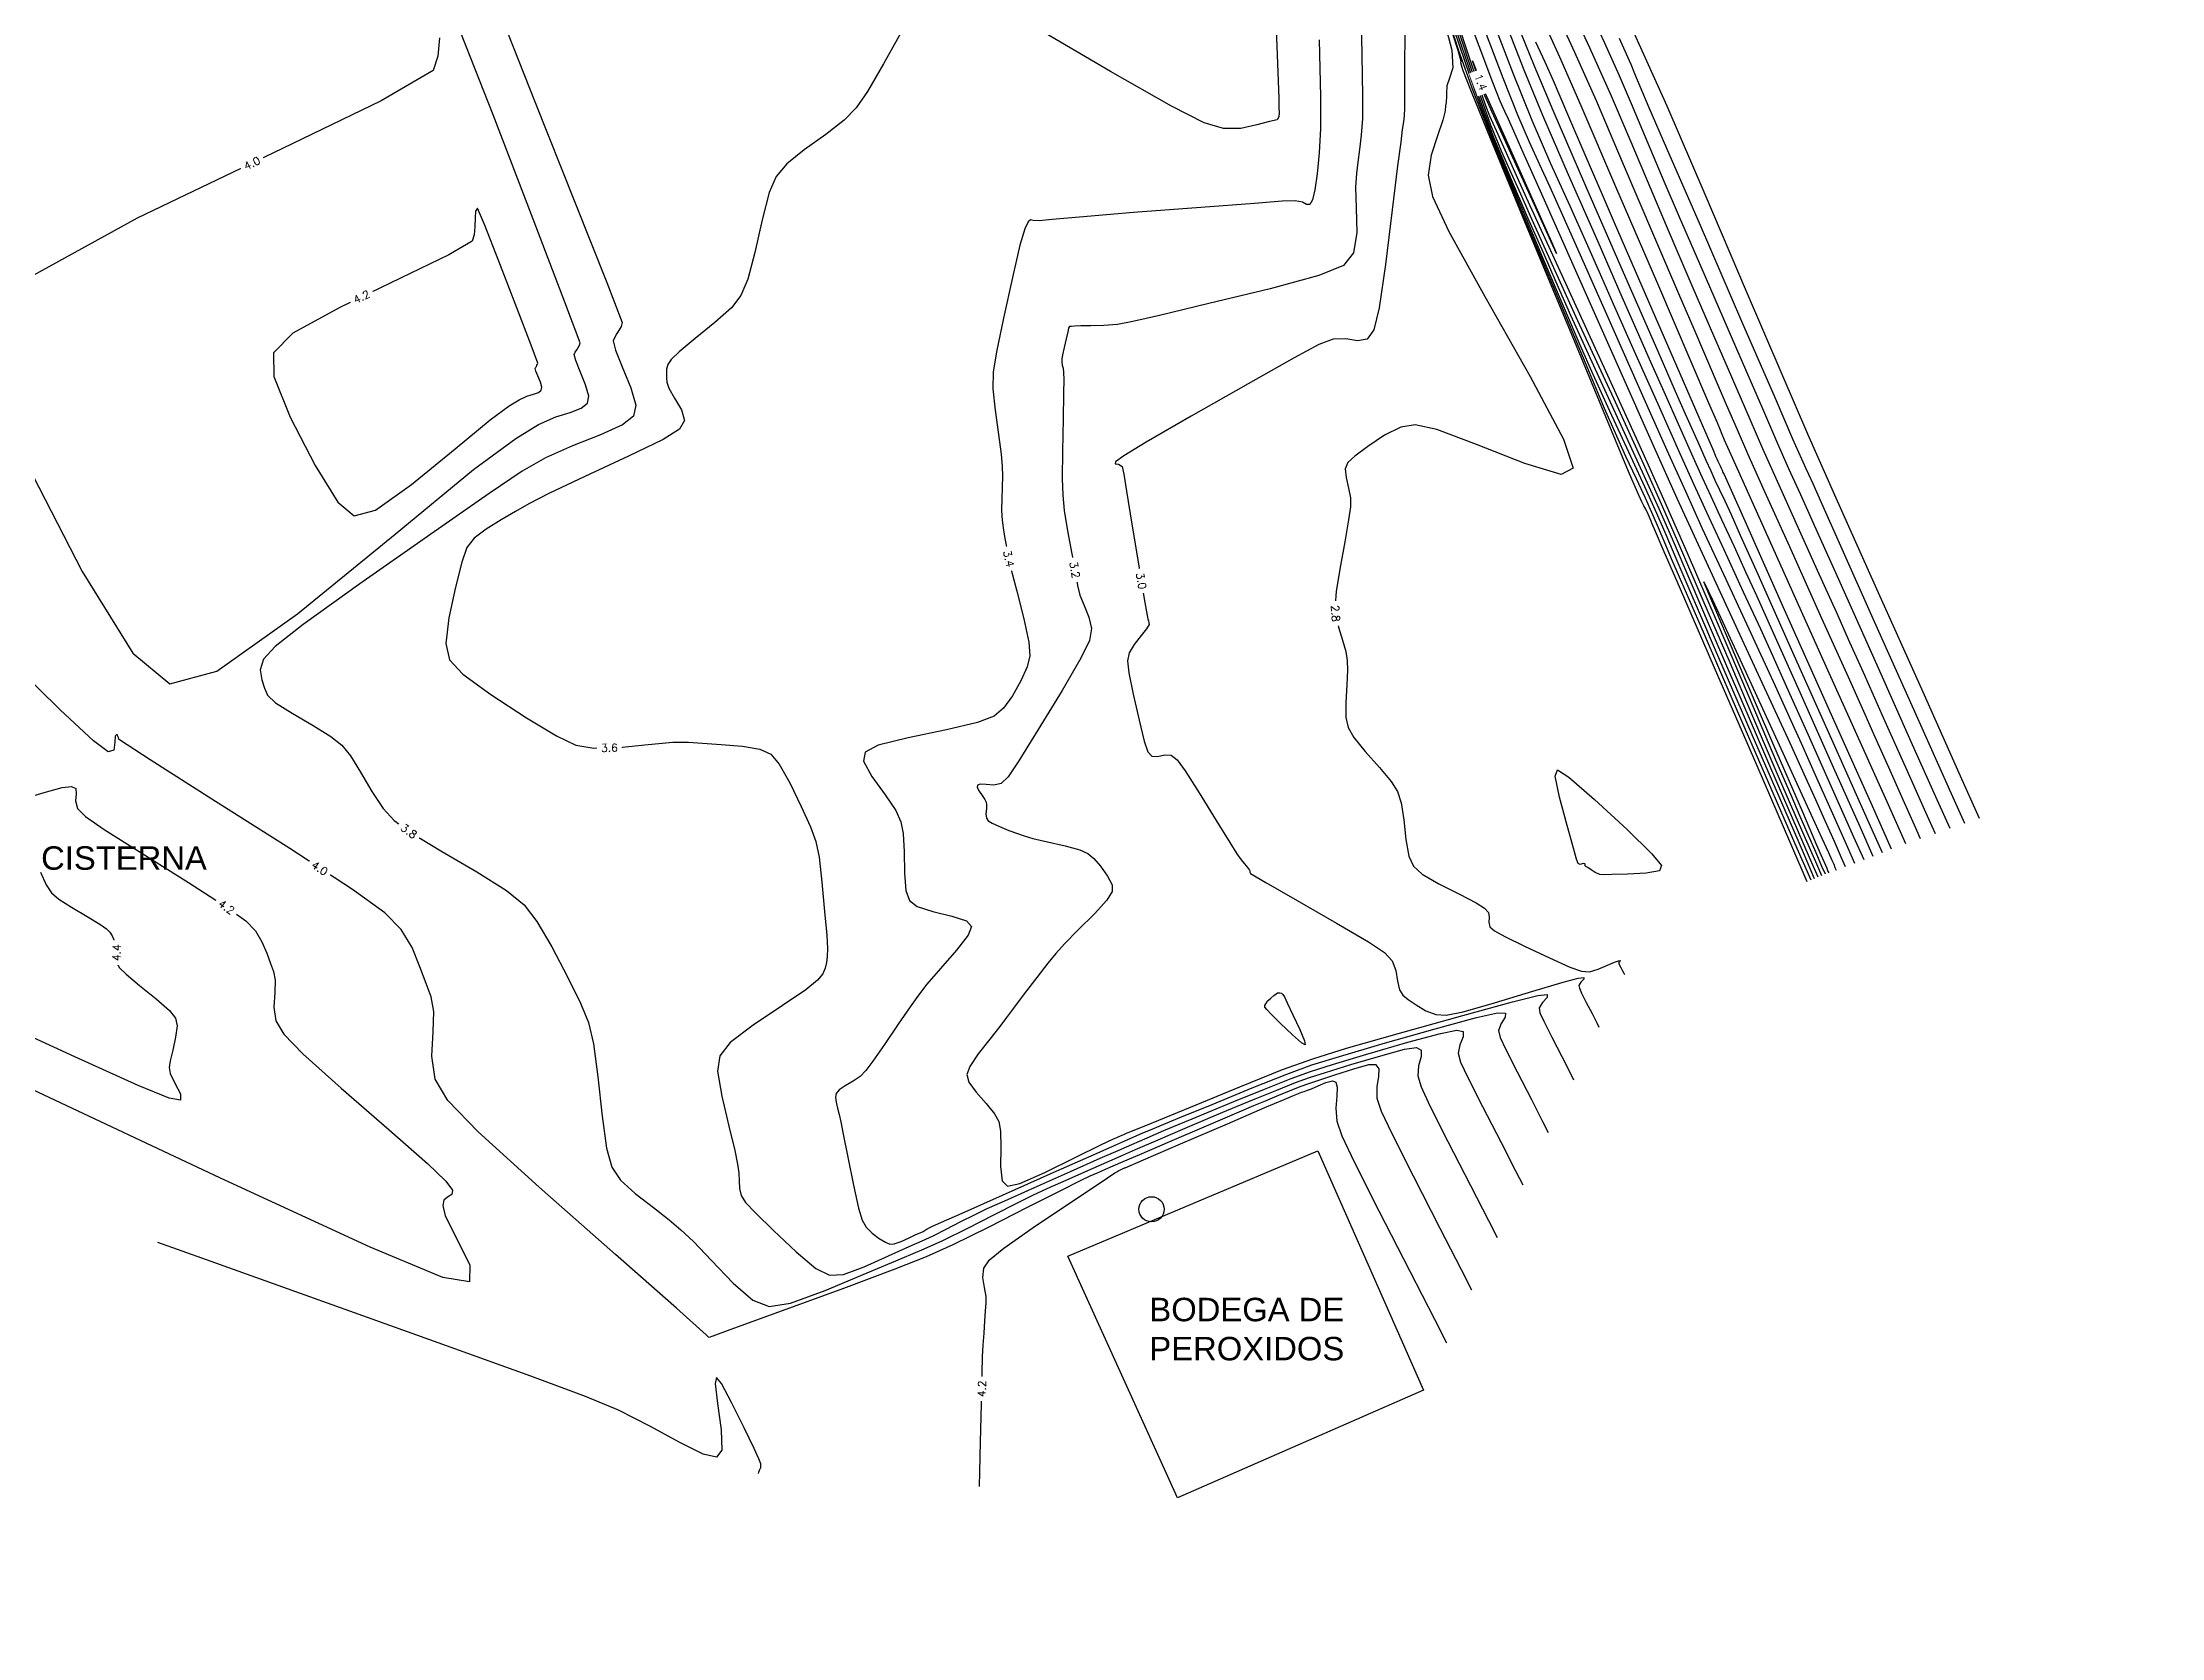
# Model space of a CAD drawing. Header units: millimetres. Extents: x 646993 to 648849, y 9708034 to 9709424.
# Drawn here: x 648161.5 to 648297, y 9708947.9 to 9709050 of the extents above; entities that cross this region are included whole.
import ezdxf

# ---------------------------------------------------------------- set-up
doc = ezdxf.new("R2010")
doc.units = ezdxf.units.MM
doc.header["$LTSCALE"] = 5
doc.header["$XCLIPFRAME"] = 2
for name, color, linetype in [('CV-COTAS', 7, 'Continuous'), ('CV-MAESTRAS', 32, 'Continuous'), ('CV-NORMALES', 31, 'Continuous')]:
    doc.layers.add(name, color=color, linetype=linetype)
doc.styles.add('CV-ETIQUETAS', font='romans.shx')
doc.styles.get("Standard").update_dxf_attribs({"font": 'arial.ttf'})
picture_1 = doc.add_image_def('image1.jpg', size_in_pixel=(1920, 925))
picture_2 = doc.add_image_def('image2.ecw', size_in_pixel=(12715, 11262))

msp = doc.modelspace()

# ---------------------------------------------------------------- linework, layer by layer
at = {"color": 6}
msp.add_lwpolyline([(648227.03, 9708972.34), (648243.01, 9708979.07), (648249.77, 9708963.78), (648234.03, 9708956.89), (648227.03, 9708972.34)], dxfattribs=at)
msp.add_circle((648232.38, 9708975.34), 0.805)
at = {"layer": 'CV-MAESTRAS', "color": 18, "true_color": 0x000000, "elevation": 2}
for points in [[(648253.68, 9709052.68), (648255.5, 9709047.94), (648256.7, 9709044.98), (648257.89, 9709042.22), (648259.11, 9709039.51), (648260.16, 9709037.17), (648260.99, 9709035.29), (648261.9, 9709033.24), (648263.24, 9709030.21), (648264.83, 9709026.66), (648266.16, 9709023.66), (648267.05, 9709021.69), (648267.86, 9709019.91), (648268.96, 9709017.53), (648270.21, 9709014.82), (648271.3, 9709012.46), (648272.1, 9709010.7), (648272.98, 9709008.75), (648274.36, 9709005.67), (648275.98, 9709002.04), (648277.26, 9708999.16), (648277.91, 9708997.71)], [(648275, 9708996.57), (648274.44, 9708997.84), (648273.35, 9709000.36), (648271.97, 9709003.54), (648270.79, 9709006.27), (648270, 9709008.1), (648269.22, 9709009.91), (648268.11, 9709012.5), (648266.82, 9709015.54), (648265.69, 9709018.18), (648264.84, 9709020.13), (648263.88, 9709022.25), (648262.41, 9709025.46), (648260.66, 9709029.27), (648259.19, 9709032.49), (648258.24, 9709034.62), (648257.43, 9709036.5), (648256.44, 9709038.74), (648255.32, 9709041.31), (648254.22, 9709043.98), (648253.14, 9709046.96), (648251.5, 9709051.87)]]:
    msp.add_lwpolyline(points, dxfattribs=at)
at = {"layer": 'CV-MAESTRAS', "color": 20, "true_color": 0xff5500, "elevation": 3}
for points in [[(648281.54, 9708999.03), (648281.16, 9708999.9), (648280.43, 9709001.53), (648279.51, 9709003.6), (648278.65, 9709005.53), (648277.92, 9709007.16), (648276.93, 9709009.36), (648275.23, 9709013.12), (648273.18, 9709017.69), (648271.49, 9709021.45), (648270.5, 9709023.65), (648269.83, 9709025.19), (648269.14, 9709026.77), (648268.43, 9709028.42), (648267.74, 9709030.02), (648267.06, 9709031.61), (648266.08, 9709033.88), (648264.5, 9709037.6), (648262.56, 9709042.15), (648260.82, 9709046.21), (648259.44, 9709049.32), (648257.73, 9709053.03)], [(648248.58, 9709050.77), (648248.54, 9709048.16), (648248.55, 9709046.64), (648248.55, 9709045.78), (648248.52, 9709045.26), (648248.48, 9709044.88), (648248.41, 9709044.38), (648248.31, 9709043.58), (648248.11, 9709042.07), (648247.77, 9709039.25), (648247.34, 9709035.76), (648246.94, 9709032.98), (648246.59, 9709031.57), (648246.16, 9709030.98), (648245.55, 9709030.88), (648244.8, 9709031), (648243.99, 9709030.99), (648243.07, 9709030.63), (648241.49, 9709029.78), (648238.55, 9709028.12), (648234.91, 9709026.05), (648232.03, 9709024.39), (648230.61, 9709023.52), (648230.08, 9709023.13), (648230.05, 9709023.01), (648230.27, 9709022.99), (648230.49, 9709022.84), (648230.6, 9709022.35), (648230.77, 9709021.27), (648231.12, 9709019.14), (648231.56, 9709016.49), (648231.91, 9709014.37), (648232.09, 9709013.31), (648232.12, 9709013.2), (648232.15, 9709013.08), (648232.18, 9709012.96), (648232.21, 9709012.84), (648232.22, 9709012.73), (648232.06, 9709012.46), (648231.71, 9709012.02), (648231.27, 9709011.46), (648230.94, 9709010.92), (648230.84, 9709010.41), (648230.92, 9709009.65), (648231.2, 9709008.28), (648231.58, 9709006.61), (648231.91, 9709005.27), (648232.15, 9709004.59), (648232.4, 9709004.32), (648232.77, 9709004.3), (648233.22, 9709004.4), (648233.64, 9709004.38), (648234.01, 9709004.09), (648234.53, 9709003.38), (648235.42, 9709001.97), (648236.5, 9709000.21), (648237.38, 9708998.8), (648237.84, 9708998.07), (648238.1, 9708997.69), (648238.29, 9708997.45), (648238.45, 9708997.27), (648238.57, 9708997.12), (648238.65, 9708997.02), (648238.66, 9708996.98), (648238.66, 9708996.93), (648238.67, 9708996.89), (648238.68, 9708996.85), (648238.7, 9708996.81), (648239.68, 9708996.23), (648241.69, 9708995.09), (648244.21, 9708993.64), (648246.24, 9708992.45), (648247.27, 9708991.75), (648247.76, 9708991.23), (648247.99, 9708990.61), (648248.11, 9708989.93), (648248.24, 9708989.38), (648248.45, 9708989.03), (648248.79, 9708988.76), (648249.29, 9708988.41), (648249.91, 9708988.04), (648250.55, 9708987.79), (648251.22, 9708987.75), (648252.3, 9708987.97), (648254.3, 9708988.54), (648256.75, 9708989.29), (648258.69, 9708989.87), (648259.65, 9708990.12), (648260.01, 9708990.16), (648260.01, 9708990.05), (648259.83, 9708989.86), (648259.7, 9708989.66), (648259.73, 9708989.48), (648259.87, 9708989.16), (648260.17, 9708988.57), (648260.54, 9708987.85), (648260.84, 9708987.27), (648260.98, 9708986.99)]]:
    msp.add_lwpolyline(points, dxfattribs=at)
at = {"layer": 'CV-MAESTRAS', "color": 7, "true_color": 0xffffcc, "elevation": 4}
for points in [[(648160.45, 9709023.04), (648164.01, 9709016.12), (648167.25, 9709010.89), (648169.62, 9709008.94), (648172.63, 9709009.75), (648177.78, 9709013.41), (648184.02, 9709018.52), (648189.04, 9709022.64), (648191.73, 9709024.62), (648193.19, 9709025.53), (648194.29, 9709026.02), (648195.21, 9709026.3), (648195.91, 9709026.56), (648196.31, 9709026.89), (648196.4, 9709027.34), (648196.2, 9709028.06), (648195.85, 9709028.92), (648195.57, 9709029.61), (648195.47, 9709029.99), (648195.54, 9709030.14), (648195.63, 9709030.29), (648195.72, 9709030.44), (648195.8, 9709030.59), (648195.84, 9709030.74), (648194.86, 9709033.34), (648192.84, 9709038.66), (648190.28, 9709045.33), (648188.23, 9709050.56)], [(648186.85, 9709050.24), (648186.76, 9709049.08), (648186.46, 9709048.16), (648183.13, 9709046.22), (648176.21, 9709042.87), (648167.54, 9709038.72), (648160.84, 9709035.03)], [(648252.85, 9708970.17), (648252.19, 9708971.47), (648250.83, 9708974.12), (648249.12, 9708977.46), (648247.76, 9708980.17), (648247.08, 9708981.6), (648246.81, 9708982.43), (648246.81, 9708983.16), (648246.92, 9708983.83), (648246.94, 9708984.33), (648246.74, 9708984.58), (648246.24, 9708984.57), (648245.28, 9708984.31), (648244.07, 9708983.91), (648243.05, 9708983.57), (648242.41, 9708983.36), (648241.86, 9708983.16), (648241.17, 9708982.89), (648240.39, 9708982.57), (648239.64, 9708982.26), (648238.9, 9708981.96), (648237.8, 9708981.49), (648235.88, 9708980.66), (648233.52, 9708979.65), (648231.61, 9708978.83), (648230.55, 9708978.37), (648229.91, 9708978.09), (648229.41, 9708977.88), (648228.95, 9708977.68), (648228.43, 9708977.45), (648227.73, 9708977.12), (648226.55, 9708976.53), (648224.48, 9708975.48), (648221.93, 9708974.18), (648219.67, 9708973.06), (648217.98, 9708972.3), (648215.97, 9708971.5), (648212.69, 9708970.28), (648208.77, 9708968.84), (648205.65, 9708967.71), (648204.09, 9708967.15), (648204.05, 9708967.16), (648204.01, 9708967.2), (648203.97, 9708967.24), (648203.93, 9708967.28), (648203.9, 9708967.31), (648202, 9708969.01), (648198.11, 9708972.44), (648193.23, 9708976.75), (648189.33, 9708980.29), (648187.39, 9708982.29), (648186.58, 9708983.66), (648186.37, 9708985.13), (648186.46, 9708986.68), (648186.5, 9708987.99), (648186.32, 9708988.92), (648186, 9708989.77), (648185.6, 9708990.85), (648185.1, 9708992.08), (648184.41, 9708993.24), (648183.36, 9708994.29), (648181.29, 9708995.79), (648177.29, 9708998.4), (648172.3, 9709001.57), (648168.35, 9709004.08), (648166.4, 9709005.35), (648166.36, 9709005.41), (648166.33, 9709005.5), (648166.3, 9709005.6), (648166.27, 9709005.67), (648166.24, 9709005.7), (648166.13, 9709005.6), (648166.1, 9709005.2), (648166.03, 9709004.7), (648165.68, 9709004.6), (648164.74, 9709005.29), (648162.61, 9709007.28), (648158.41, 9709011.4)], [(648207.26, 9708958.45), (648207.27, 9708958.53), (648207.32, 9708958.66), (648207.39, 9708958.83), (648207.39, 9708959.06), (648207.28, 9708959.38), (648206.97, 9708960.04), (648206.33, 9708961.36), (648205.52, 9708962.99), (648204.88, 9708964.2), (648204.57, 9708964.58), (648204.49, 9708964.2), (648204.63, 9708962.93), (648204.86, 9708961.23), (648204.91, 9708959.93), (648204.57, 9708959.49), (648203.71, 9708959.68), (648202.22, 9708960.42), (648200.3, 9708961.48), (648198.31, 9708962.49), (648196.2, 9708963.37), (648192.7, 9708964.66), (648186.24, 9708966.99), (648178.28, 9708969.85), (648171.97, 9708972.11), (648168.86, 9708973.22)]]:
    msp.add_lwpolyline(points, dxfattribs=at)
at = {"layer": 'CV-NORMALES', "color": 20, "true_color": 0xff5500}
for points, elevation in [([(648245.73, 9709053.87), (648245.82, 9709049.15), (648245.87, 9709046.55), (648245.87, 9709045.1), (648245.79, 9709044.02), (648245.67, 9709043.1), (648245.56, 9709042.3), (648245.48, 9709041.57), (648245.42, 9709040.7), (648245.46, 9709039.37), (648245.5, 9709037.81), (648245.3, 9709036.51), (648244.64, 9709035.7), (648243.07, 9709035.04), (648239.96, 9709034.19), (648236.05, 9709033.25), (648232.89, 9709032.5), (648231.19, 9709032.1), (648230.2, 9709031.92), (648229.32, 9709031.85), (648228.5, 9709031.84), (648227.85, 9709031.83), (648227.46, 9709031.81), (648227.26, 9709031.79), (648227.18, 9709031.79), (648227.15, 9709031.8), (648227.13, 9709031.78), (648227.08, 9709031.68), (648227.02, 9709031.45), (648226.91, 9709031.01), (648226.79, 9709030.45), (648226.69, 9709029.98), (648226.65, 9709029.7), (648226.64, 9709029.5), (648226.67, 9709029.32), (648226.72, 9709029.13), (648226.76, 9709028.85), (648226.77, 9709028.4), (648226.76, 9709027.52), (648226.73, 9709025.87), (648226.69, 9709023.81), (648226.67, 9709022.08), (648226.7, 9709021), (648226.8, 9709020.03), (648227.01, 9709018.73), (648227.28, 9709017.25), (648227.51, 9709016.01), (648227.65, 9709015.23), (648227.8, 9709014.62), (648228.07, 9709013.94), (648228.38, 9709013.2), (648228.54, 9709012.47), (648228.41, 9709011.72), (648227.85, 9709010.58), (648226.66, 9709008.52), (648225.14, 9709006.01), (648223.9, 9709004.01), (648223.22, 9709003), (648222.77, 9709002.57), (648222.3, 9709002.46), (648221.81, 9709002.5), (648221.43, 9709002.52), (648221.25, 9709002.45), (648221.23, 9709002.31), (648221.35, 9709002.08), (648221.55, 9709001.8), (648221.72, 9709001.55), (648221.8, 9709001.38), (648221.82, 9709001.2), (648221.82, 9709000.94), (648221.79, 9709000.62), (648221.82, 9709000.35), (648221.93, 9709000.18), (648222.18, 9709000.02), (648222.66, 9708999.81), (648223.25, 9708999.57), (648223.8, 9708999.36), (648224.23, 9708999.21), (648224.79, 9708999.05), (648225.73, 9708998.83), (648226.86, 9708998.57), (648227.79, 9708998.32), (648228.31, 9708998.1), (648228.68, 9708997.78), (648229.11, 9708997.27), (648229.56, 9708996.65), (648229.86, 9708996.09), (648229.87, 9708995.65), (648229.53, 9708995.11), (648228.73, 9708994.24), (648227.69, 9708993.2), (648226.81, 9708992.31), (648226.26, 9708991.69), (648225.75, 9708991.07), (648225.05, 9708990.16), (648224.24, 9708989.11), (648223.56, 9708988.21), (648223.1, 9708987.6), (648222.67, 9708987.02), (648222.03, 9708986.21), (648221.3, 9708985.27), (648220.76, 9708984.48), (648220.56, 9708983.95), (648220.69, 9708983.47), (648221.16, 9708982.83), (648221.81, 9708982.1), (648222.34, 9708981.45), (648222.61, 9708980.95), (648222.73, 9708980.33), (648222.75, 9708979.3), (648222.73, 9708978.07), (648222.82, 9708977.15), (648223.16, 9708976.82), (648223.96, 9708976.99), (648225.55, 9708977.69), (648227.53, 9708978.67), (648229.13, 9708979.46), (648229.95, 9708979.84), (648230.17, 9708979.93), (648230.39, 9708980.03), (648230.61, 9708980.12), (648230.83, 9708980.22), (648231.05, 9708980.31), (648232.37, 9708980.85), (648234.87, 9708981.88), (648238.02, 9708983.17), (648240.75, 9708984.27), (648242.69, 9708984.97), (648244.84, 9708985.64), (648248.23, 9708986.61), (648252.27, 9708987.74), (648255.46, 9708988.61), (648257.07, 9708989.01), (648257.68, 9708989.07), (648257.68, 9708988.89), (648257.37, 9708988.56), (648257.15, 9708988.23), (648257.2, 9708987.9), (648257.45, 9708987.36), (648257.96, 9708986.35), (648258.6, 9708985.1), (648259.11, 9708984.11), (648259.36, 9708983.62)], 3.2), ([(648282.49, 9708999.35), (648281.88, 9709000.71), (648280.69, 9709003.39), (648279.18, 9709006.77), (648277.89, 9709009.66), (648277.02, 9709011.59), (648276.18, 9709013.48), (648274.95, 9709016.19), (648273.53, 9709019.36), (648272.31, 9709022.07), (648271.46, 9709023.96), (648270.64, 9709025.85), (648269.47, 9709028.55), (648268.11, 9709031.69), (648266.94, 9709034.4), (648266.11, 9709036.34), (648265.29, 9709038.23), (648264.26, 9709040.69), (648263.05, 9709043.58), (648261.79, 9709046.51), (648260.39, 9709049.61), (648258.08, 9709054.61)], 3.2), ([(648274.54, 9708996.38), (648273.65, 9708998.42), (648271.84, 9709002.58), (648269.57, 9709007.83), (648267.73, 9709012.09), (648266.73, 9709014.39), (648266.14, 9709015.75), (648265.63, 9709016.94), (648265.15, 9709018.07), (648264.73, 9709019.06), (648264.36, 9709019.9), (648263.95, 9709020.82), (648263.38, 9709022.04), (648262.7, 9709023.48), (648262.03, 9709024.96), (648261.34, 9709026.55), (648260.27, 9709029.1), (648258.37, 9709033.62), (648256.04, 9709039.19), (648254.11, 9709043.87), (648252.94, 9709046.85), (648252.02, 9709049.42), (648250.96, 9709052.72)], 2.4), ([(648283.43, 9708999.68), (648282.6, 9709001.52), (648280.94, 9709005.24), (648278.85, 9709009.94), (648277.12, 9709013.8), (648276.13, 9709016.03), (648275.43, 9709017.6), (648274.68, 9709019.26), (648273.88, 9709021.02), (648273.13, 9709022.69), (648272.42, 9709024.28), (648271.45, 9709026.52), (648269.79, 9709030.33), (648267.79, 9709034.97), (648266.14, 9709038.79), (648265.15, 9709041.06), (648264.46, 9709042.68), (648263.78, 9709044.3), (648263.06, 9709046.02), (648262.29, 9709047.82), (648261.35, 9709049.91), (648259.76, 9709053.34)], 3.4), ([(648190.89, 9709051.4), (648192.93, 9709046.21), (648195.52, 9709039.75), (648197.56, 9709034.61), (648198.53, 9709032.04), (648198.47, 9709031.8), (648198.35, 9709031.57), (648198.19, 9709031.34), (648198.06, 9709031.11), (648197.96, 9709030.87), (648198.11, 9709030.28), (648198.54, 9709029.21), (648199.09, 9709027.87), (648199.41, 9709026.75), (648199.26, 9709026.06), (648198.56, 9709025.5), (648197.16, 9709024.86), (648195.35, 9709024.15), (648193.64, 9709023.4), (648192.15, 9709022.54), (648190.04, 9709021.12), (648186.31, 9709018.52), (648181.77, 9709015.33), (648178.15, 9709012.74), (648176.35, 9709011.33), (648175.61, 9709010.51), (648175.4, 9709009.83), (648175.49, 9709009.2), (648175.66, 9709008.66), (648175.87, 9709008.21), (648176.38, 9709007.73), (648177.44, 9709007.06), (648178.79, 9709006.27), (648179.92, 9709005.57), (648180.61, 9709005.01), (648181.16, 9709004.34), (648181.81, 9709003.3), (648182.54, 9709002.05), (648183.25, 9709000.97), (648183.97, 9709000.2), (648185.05, 9708999.41), (648186.94, 9708998.26), (648189.25, 9708996.91), (648191.15, 9708995.72), (648192.26, 9708994.8), (648193.08, 9708993.75), (648194.03, 9708992.13), (648195.05, 9708990.21), (648195.88, 9708988.52), (648196.38, 9708987.29), (648196.71, 9708985.93), (648196.99, 9708983.81), (648197.25, 9708981.3), (648197.53, 9708979.24), (648197.88, 9708978.04), (648198.42, 9708977.2), (648199.37, 9708976.34), (648200.53, 9708975.45), (648201.55, 9708974.66), (648202.29, 9708974.03), (648203.09, 9708973.29), (648204.25, 9708972.06), (648205.63, 9708970.61), (648206.89, 9708969.53), (648207.94, 9708969.13), (648209.29, 9708969.34), (648211.51, 9708970.14), (648214.19, 9708971.27), (648216.44, 9708972.22), (648217.85, 9708972.81), (648219.04, 9708973.35), (648220.59, 9708974.12), (648222.34, 9708975.01), (648223.81, 9708975.76), (648224.8, 9708976.25), (648225.71, 9708976.67), (648226.92, 9708977.21), (648228.31, 9708977.82), (648229.51, 9708978.35), (648230.4, 9708978.74), (648231.36, 9708979.16), (648232.81, 9708979.78), (648234.52, 9708980.52), (648235.97, 9708981.14), (648236.94, 9708981.54), (648237.82, 9708981.91), (648239.01, 9708982.4), (648240.38, 9708982.96), (648241.58, 9708983.44), (648242.48, 9708983.76), (648243.5, 9708984.09), (648245.11, 9708984.59), (648247.03, 9708985.16), (648248.55, 9708985.58), (648249.32, 9708985.69), (648249.62, 9708985.52), (648249.61, 9708985.1), (648249.45, 9708984.51), (648249.4, 9708983.88), (648249.61, 9708983.18), (648250.18, 9708981.96), (648251.33, 9708979.68), (648252.78, 9708976.87), (648253.92, 9708974.63), (648254.48, 9708973.53)], 3.8), ([(648251.03, 9709051.58), (648251.58, 9709049.45), (648251.63, 9709048.32), (648251.43, 9709047.67), (648251.26, 9709047.18), (648251.23, 9709046.72), (648251.23, 9709046.41), (648251.22, 9709046.23), (648251.21, 9709046.11), (648251.18, 9709045.93), (648251.14, 9709045.59), (648251.01, 9709044.98), (648250.67, 9709043.99), (648250.25, 9709042.74), (648250.06, 9709041.46), (648250.35, 9709040.1), (648251.39, 9709037.86), (648253.69, 9709033.71), (648256.59, 9709028.6), (648258.72, 9709024.59), (648259.33, 9709022.74), (648258.56, 9709022.33), (648256.25, 9709023.02), (648253.15, 9709024.25), (648250.61, 9709025.21), (648249.23, 9709025.5), (648248.31, 9709025.35), (648247.28, 9709024.83), (648246.21, 9709024.12), (648245.37, 9709023.5), (648244.92, 9709023.09), (648244.76, 9709022.69), (648244.82, 9709022.13), (648244.98, 9709021.46), (648245.1, 9709020.83), (648245.09, 9709020.25), (648244.98, 9709019.42), (648244.74, 9709018.01), (648244.42, 9709016.28), (648244.19, 9709014.85), (648244.11, 9709013.99), (648244.15, 9709013.34), (648244.33, 9709012.57), (648244.59, 9709011.73), (648244.79, 9709011), (648244.88, 9709010.44), (648244.91, 9709009.81), (648244.87, 9709008.87), (648244.81, 9709007.75), (648244.81, 9709006.79), (648244.94, 9709006.14), (648245.31, 9709005.51), (648246.03, 9709004.62), (648246.95, 9709003.59), (648247.7, 9709002.7), (648248.1, 9709002.05), (648248.34, 9709001.34), (648248.5, 9709000.25), (648248.64, 9708998.98), (648248.83, 9708997.92), (648249.12, 9708997.27), (648249.69, 9708996.77), (648250.75, 9708996.16), (648252.07, 9708995.49), (648253.13, 9708994.94), (648253.67, 9708994.59), (648253.92, 9708994.32), (648253.97, 9708994.02), (648253.94, 9708993.7), (648254.01, 9708993.41), (648254.3, 9708993.14), (648254.96, 9708992.78), (648256.23, 9708992.16), (648257.83, 9708991.41), (648259.13, 9708990.83), (648259.87, 9708990.57), (648260.37, 9708990.53), (648260.94, 9708990.69), (648261.52, 9708990.95), (648261.98, 9708991.15), (648262.23, 9708991.23), (648262.34, 9708991.24), (648262.33, 9708991.21), (648262.28, 9708991.16), (648262.25, 9708991.1), (648262.26, 9708991.05), (648262.3, 9708990.96), (648262.38, 9708990.8), (648262.48, 9708990.59), (648262.57, 9708990.43), (648262.61, 9708990.35)], 2.8), ([(648274.3, 9708996.28), (648273.25, 9708998.71), (648271.09, 9709003.7), (648268.37, 9709009.97), (648266.19, 9709014.99), (648265.09, 9709017.53), (648264.6, 9709018.68), (648264.39, 9709019.17), (648264.32, 9709019.34), (648264.25, 9709019.5), (648264.12, 9709019.79), (648263.98, 9709020.1), (648263.86, 9709020.32), (648263.72, 9709020.58), (648263.45, 9709021.19), (648262.88, 9709022.52), (648261.68, 9709025.4), (648259.33, 9709031.06), (648256.4, 9709038.13), (648254.05, 9709043.82), (648252.84, 9709046.79), (648252.29, 9709048.2), (648252.15, 9709048.65), (648252.17, 9709048.74), (648251.99, 9709049.43), (648251.32, 9709051.46)], 2.6), ([(648280.6, 9708998.71), (648280.43, 9708999.09), (648280.17, 9708999.67), (648279.83, 9709000.43), (648279.41, 9709001.39), (648278.81, 9709002.72), (648277.68, 9709005.24), (648275.51, 9709010.05), (648272.83, 9709016.03), (648270.67, 9709020.84), (648269.54, 9709023.34), (648269.01, 9709024.53), (648268.82, 9709024.98), (648268.75, 9709025.15), (648268.55, 9709025.63), (648268.01, 9709026.89), (648266.87, 9709029.52), (648264.74, 9709034.51), (648262.07, 9709040.73), (648259.85, 9709045.9), (648258.48, 9709049.02), (648257.38, 9709051.45)], 2.8), ([(648216.44, 9709050.72), (648215.24, 9709048.58), (648214.21, 9709046.81), (648213.49, 9709045.77), (648212.72, 9709044.98), (648211.56, 9709044.07), (648210.18, 9709043.09), (648209.06, 9709042.19), (648208.39, 9709041.39), (648207.94, 9709040.35), (648207.48, 9709038.62), (648207.01, 9709036.53), (648206.56, 9709034.81), (648206.13, 9709033.78), (648205.52, 9709032.99), (648204.47, 9709032.05), (648203.2, 9709031.02), (648202.18, 9709030.18), (648201.67, 9709029.68), (648201.45, 9709029.35), (648201.37, 9709029.06), (648201.37, 9709028.78), (648201.38, 9709028.5), (648201.4, 9709028.23), (648201.52, 9709027.84), (648201.88, 9709027.21), (648202.33, 9709026.45), (648202.53, 9709025.77), (648202.21, 9709025.23), (648201.16, 9709024.56), (648198.95, 9709023.49), (648196.15, 9709022.19), (648193.85, 9709021.11), (648192.57, 9709020.46), (648191.72, 9709019.96), (648190.8, 9709019.42), (648189.84, 9709018.84), (648189.07, 9709018.25), (648188.61, 9709017.65), (648188.28, 9709016.73), (648187.88, 9709015.13), (648187.46, 9709013.16), (648187.27, 9709011.52), (648187.5, 9709010.47), (648188.35, 9709009.55), (648190.14, 9709008.25), (648192.41, 9709006.77), (648194.34, 9709005.61), (648195.58, 9709005.02), (648196.72, 9709004.82), (648198.34, 9709004.87), (648200.2, 9709005.06), (648201.77, 9709005.2), (648202.78, 9709005.21), (648203.68, 9709005.15), (648204.87, 9709005.07), (648206.22, 9709004.96), (648207.34, 9709004.77), (648208.03, 9709004.45), (648208.58, 9709003.8), (648209.25, 9709002.6), (648209.98, 9709001.1), (648210.57, 9708999.79), (648210.91, 9708998.86), (648211.12, 9708997.85), (648211.31, 9708996.26), (648211.48, 9708994.38), (648211.61, 9708992.86), (648211.66, 9708992.01), (648211.64, 9708991.51), (648211.6, 9708991.11), (648211.52, 9708990.76), (648211.36, 9708990.4), (648211.02, 9708989.99), (648210.27, 9708989.38), (648208.78, 9708988.36), (648206.91, 9708987.11), (648205.45, 9708986), (648204.78, 9708985.16), (648204.64, 9708984.17), (648204.9, 9708982.57), (648205.35, 9708980.66), (648205.73, 9708979.1), (648205.9, 9708978.22), (648205.99, 9708977.66), (648206.02, 9708977.16), (648206.04, 9708976.67), (648206.15, 9708976.22), (648206.43, 9708975.77), (648207.05, 9708975.12), (648208.21, 9708973.98), (648209.67, 9708972.61), (648210.92, 9708971.55), (648211.79, 9708971.12), (648212.68, 9708971.17), (648214.01, 9708971.65), (648215.57, 9708972.36), (648216.88, 9708972.96), (648217.72, 9708973.32), (648218.41, 9708973.64), (648219.25, 9708974.06), (648220.19, 9708974.55), (648221.07, 9708974.99), (648221.88, 9708975.38), (648223, 9708975.89), (648224.89, 9708976.73), (648227.2, 9708977.75), (648229.1, 9708978.6), (648230.25, 9708979.1), (648231.11, 9708979.48), (648232.1, 9708979.91), (648233.17, 9708980.37), (648234.14, 9708980.79), (648234.97, 9708981.13), (648236, 9708981.56), (648237.63, 9708982.23), (648239.59, 9708983.03), (648241.31, 9708983.71), (648242.55, 9708984.16), (648243.94, 9708984.6), (648246.15, 9708985.26), (648248.77, 9708986.02), (648250.85, 9708986.59), (648251.9, 9708986.8), (648252.31, 9708986.7), (648252.3, 9708986.36), (648252.09, 9708985.86), (648251.98, 9708985.33), (648252.14, 9708984.75), (648252.6, 9708983.76), (648253.54, 9708981.91), (648254.72, 9708979.61), (648255.65, 9708977.79), (648256.11, 9708976.9)], 3.6), ([(648243.09, 9709050.12), (648243.19, 9709046.47), (648243.19, 9709044.46), (648243.1, 9709042.89), (648242.96, 9709041.56), (648242.82, 9709040.52), (648242.67, 9709039.88), (648242.49, 9709039.59), (648242.29, 9709039.59), (648242.03, 9709039.73), (648241.57, 9709039.83), (648240.73, 9709039.8), (648238.97, 9709039.66), (648235.52, 9709039.4), (648231.22, 9709039.07), (648227.77, 9709038.79), (648226.02, 9709038.64), (648225.2, 9709038.55), (648224.82, 9709038.57), (648224.65, 9709038.61), (648224.5, 9709038.49), (648224.27, 9709038.04), (648223.96, 9709036.98), (648223.48, 9709034.92), (648222.91, 9709032.33), (648222.46, 9709030.17), (648222.26, 9709028.86), (648222.24, 9709027.8), (648222.38, 9709026.43), (648222.59, 9709024.89), (648222.76, 9709023.63), (648222.83, 9709022.84), (648222.85, 9709022.22), (648222.83, 9709021.51), (648222.8, 9709020.74), (648222.79, 9709020.09), (648222.8, 9709019.64), (648222.84, 9709019.24), (648222.91, 9709018.77), (648223, 9709018.23), (648223.1, 9709017.69), (648223.21, 9709017.15), (648223.39, 9709016.32), (648223.76, 9709014.87), (648224.21, 9709013.09), (648224.53, 9709011.61), (648224.6, 9709010.72), (648224.42, 9709010.02), (648224.03, 9709009.14), (648223.49, 9709008.18), (648222.92, 9709007.38), (648222.31, 9709006.87), (648221.26, 9709006.46), (648219.26, 9709006), (648216.81, 9709005.49), (648214.9, 9709005.01), (648214.06, 9709004.58), (648213.97, 9709003.99), (648214.5, 9709003.02), (648215.35, 9709001.85), (648216.03, 9709000.84), (648216.35, 9709000.12), (648216.5, 9708999.36), (648216.56, 9708998.2), (648216.59, 9708996.83), (648216.68, 9708995.72), (648216.9, 9708995.09), (648217.39, 9708994.7), (648218.39, 9708994.38), (648219.62, 9708994.09), (648220.55, 9708993.78), (648220.86, 9708993.42), (648220.65, 9708992.87), (648219.91, 9708991.91), (648218.89, 9708990.74), (648218.01, 9708989.73), (648217.47, 9708989.03), (648216.95, 9708988.29), (648216.19, 9708987.18), (648215.3, 9708985.87), (648214.57, 9708984.81), (648214.12, 9708984.21), (648213.76, 9708983.84), (648213.3, 9708983.53), (648212.8, 9708983.23), (648212.41, 9708982.97), (648212.22, 9708982.74), (648212.17, 9708982.5), (648212.21, 9708982.18), (648212.31, 9708981.81), (648212.41, 9708981.41), (648212.51, 9708980.94), (648212.67, 9708980.15), (648212.97, 9708978.68), (648213.33, 9708976.88), (648213.65, 9708975.42), (648213.87, 9708974.64), (648214.13, 9708974.19), (648214.51, 9708973.82), (648214.96, 9708973.48), (648215.36, 9708973.23), (648215.64, 9708973.11), (648215.93, 9708973.13), (648216.37, 9708973.29), (648216.88, 9708973.52), (648217.31, 9708973.72), (648217.59, 9708973.83), (648217.78, 9708973.92), (648217.91, 9708974), (648218.04, 9708974.08), (648218.34, 9708974.23), (648218.96, 9708974.51), (648220.28, 9708975.1), (648222.86, 9708976.25), (648226.09, 9708977.69), (648228.7, 9708978.85), (648230.1, 9708979.47), (648230.86, 9708979.81), (648231.39, 9708980.04), (648231.82, 9708980.23), (648232.31, 9708980.43), (648233.01, 9708980.72), (648234.19, 9708981.2), (648236.25, 9708982.05), (648238.81, 9708983.1), (648241.03, 9708983.99), (648242.62, 9708984.57), (648244.39, 9708985.12), (648247.19, 9708985.94), (648250.52, 9708986.88), (648253.16, 9708987.6), (648254.49, 9708987.9), (648255, 9708987.89), (648254.99, 9708987.62), (648254.73, 9708987.21), (648254.56, 9708986.78), (648254.67, 9708986.33), (648255.03, 9708985.56), (648255.75, 9708984.13), (648256.66, 9708982.36), (648257.38, 9708980.95), (648257.73, 9708980.26)], 3.4), ([(648240.35, 9709050.81), (648240.51, 9709046.39), (648240.51, 9709046.1), (648240.52, 9709045.8), (648240.53, 9709045.48), (648240.51, 9709045.2), (648240.41, 9709045.01), (648239.93, 9709044.89), (648239.12, 9709044.68), (648238.08, 9709044.46), (648236.97, 9709044.44), (648235.74, 9709044.82), (648233.65, 9709045.88), (648229.76, 9709048.1), (648224.96, 9709050.9)], 3.6), ([(648256.01, 9709050.5), (648256.83, 9709048.46), (648258.04, 9709045.62), (648260.13, 9709040.78), (648262.68, 9709034.93), (648264.75, 9709030.21), (648265.86, 9709027.65), (648266.5, 9709026.21), (648267, 9709025.07), (648267.45, 9709024.08), (648267.82, 9709023.24), (648268.13, 9709022.56), (648268.4, 9709021.96), (648268.69, 9709021.34), (648269.02, 9709020.65), (648269.43, 9709019.76), (648270.02, 9709018.45), (648271.14, 9709015.95), (648273.28, 9709011.15), (648275.94, 9709005.2), (648278.05, 9709000.47), (648279.08, 9708998.16)], 2.4), ([(648256.93, 9709050), (648257.08, 9709049.68), (648257.23, 9709049.36), (648257.38, 9709049.04), (648257.53, 9709048.72), (648258.05, 9709047.53), (648258.98, 9709045.36), (648260.15, 9709042.64), (648261.18, 9709040.23), (648261.95, 9709038.44), (648262.87, 9709036.34), (648264.36, 9709032.89), (648266.15, 9709028.78), (648267.57, 9709025.5), (648268.3, 9709023.83), (648268.37, 9709023.66), (648268.44, 9709023.5), (648268.52, 9709023.33), (648268.59, 9709023.17), (648268.67, 9709023), (648268.73, 9709022.87), (648268.79, 9709022.73), (648268.85, 9709022.6), (648268.91, 9709022.46), (648268.98, 9709022.33), (648270.22, 9709019.55), (648272.74, 9709013.89), (648275.92, 9709006.78), (648278.44, 9709001.13), (648279.67, 9708998.39)], 2.6), ([(648284.37, 9709000), (648283.33, 9709002.33), (648281.2, 9709007.1), (648278.52, 9709013.1), (648276.36, 9709017.94), (648275.24, 9709020.47), (648274.67, 9709021.72), (648274.4, 9709022.33), (648274.23, 9709022.68), (648273.95, 9709023.3), (648273.38, 9709024.59), (648272.26, 9709027.18), (648270.12, 9709032.11), (648267.47, 9709038.24), (648265.33, 9709043.18), (648264.2, 9709045.78), (648263.62, 9709047.13), (648263.28, 9709047.95), (648263.04, 9709048.54), (648262.75, 9709049.21), (648262.3, 9709050.21)], 3.6), ([(648285.31, 9709000.32), (648284.1, 9709003.04), (648281.7, 9709008.4), (648278.67, 9709015.18), (648276.07, 9709021), (648274.34, 9709024.9), (648272.69, 9709028.71), (648270.42, 9709034.02), (648267.77, 9709040.24), (648265.34, 9709045.87), (648263.25, 9709050.51)], 3.8)]:
    msp.add_lwpolyline(points, dxfattribs=dict(at, elevation=elevation))
at = {"layer": 'CV-NORMALES', "color": 18, "true_color": 0x000000}
for points, elevation in [([(648275.46, 9708996.76), (648275.24, 9708997.26), (648274.86, 9708998.13), (648274.37, 9708999.25), (648273.85, 9709000.45), (648273.27, 9709001.81), (648272.3, 9709004.06), (648270.6, 9709008.05), (648268.49, 9709013), (648266.64, 9709017.3), (648265.31, 9709020.35), (648263.81, 9709023.68), (648261.44, 9709028.89), (648258.62, 9709035.06), (648256.36, 9709040.02), (648255.15, 9709042.69), (648254.54, 9709044.06), (648254.21, 9709044.78), (648254.01, 9709045.24), (648253.75, 9709045.89), (648253.34, 9709047.07), (648252.55, 9709049.42), (648251.04, 9709054.04)], 1.6), ([(648251.6, 9709054.28), (648253.3, 9709049.73), (648254.18, 9709047.42), (648254.65, 9709046.23), (648254.94, 9709045.56), (648255.17, 9709045.06), (648255.51, 9709044.31), (648256.12, 9709042.93), (648257.3, 9709040.27), (648259.49, 9709035.36), (648262.2, 9709029.24), (648264.5, 9709024.09), (648265.97, 9709020.82), (648267.32, 9709017.85), (648269.22, 9709013.73), (648271.41, 9709008.99), (648273.18, 9709005.16), (648274.19, 9709002.95), (648274.83, 9709001.54), (648275.43, 9709000.19), (648276.02, 9708998.87), (648276.47, 9708997.84), (648276.73, 9708997.26)], 1.6), ([(648275.23, 9708996.66), (648274.84, 9708997.55), (648274.1, 9708999.24), (648273.17, 9709001.39), (648272.32, 9709003.36), (648271.63, 9709004.95), (648270.76, 9709006.99), (648269.36, 9709010.28), (648267.65, 9709014.27), (648266.16, 9709017.74), (648265.07, 9709020.24), (648263.85, 9709022.96), (648261.93, 9709027.18), (648259.64, 9709032.16), (648257.78, 9709036.25), (648256.7, 9709038.66), (648255.99, 9709040.26), (648255.37, 9709041.62), (648254.75, 9709043), (648254.08, 9709044.66), (648253.24, 9709047.01), (648251.74, 9709051.5)], 1.8), ([(648253.16, 9709052.1), (648254.84, 9709047.68), (648255.78, 9709045.32), (648256.52, 9709043.6), (648257.19, 9709042.14), (648257.85, 9709040.71), (648258.56, 9709039.11), (648259.6, 9709036.75), (648261.37, 9709032.78), (648263.52, 9709027.95), (648265.33, 9709023.88), (648266.51, 9709021.25), (648267.59, 9709018.88), (648269.09, 9709015.63), (648270.81, 9709011.91), (648272.24, 9709008.81), (648273.15, 9709006.83), (648273.9, 9709005.15), (648274.89, 9709002.93), (648276, 9709000.45), (648276.87, 9708998.5), (648277.32, 9708997.48)], 1.8), ([(648254.85, 9709051.59), (648256.17, 9709048.2), (648257.37, 9709045.3), (648259.01, 9709041.5), (648260.9, 9709037.22), (648262.45, 9709033.69), (648263.43, 9709031.47), (648264.2, 9709029.72), (648265.12, 9709027.64), (648266.14, 9709025.37), (648266.99, 9709023.45), (648267.59, 9709022.13), (648268.13, 9709020.93), (648268.82, 9709019.44), (648269.62, 9709017.73), (648270.36, 9709016.11), (648271.06, 9709014.58), (648272.06, 9709012.35), (648273.82, 9709008.41), (648275.96, 9709003.62), (648277.65, 9708999.82), (648278.49, 9708997.93)], 2.2), ([(648274.77, 9708996.47), (648274.05, 9708998.13), (648272.6, 9709001.47), (648270.77, 9709005.68), (648269.26, 9709009.18), (648268.36, 9709011.24), (648267.68, 9709012.83), (648266.87, 9709014.72), (648265.99, 9709016.8), (648265.21, 9709018.62), (648264.6, 9709020.02), (648263.91, 9709021.53), (648262.89, 9709023.75), (648261.68, 9709026.37), (648260.61, 9709028.72), (648259.79, 9709030.59), (648258.85, 9709032.8), (648257.4, 9709036.18), (648255.68, 9709040.25), (648254.16, 9709043.92), (648253.04, 9709046.9), (648251.76, 9709050.65)], 2.2), ([(648275.69, 9708996.85), (648275.62, 9708996.99), (648275.57, 9708997.13), (648275.48, 9708997.32), (648275.29, 9708997.75), (648274.9, 9708998.67), (648274.01, 9709000.74), (648272.17, 9709005), (648269.88, 9709010.3), (648268.19, 9709014.24), (648267.69, 9709015.47), (648268.25, 9709014.31), (648270.01, 9709010.47), (648272.39, 9709005.28), (648274.3, 9709001.11), (648275.23, 9708999.08), (648275.65, 9708998.15), (648275.87, 9708997.66), (648275.99, 9708997.4), (648276.07, 9708997.2), (648276.14, 9708997.03)], 1.4)]:
    msp.add_lwpolyline(points, dxfattribs=dict(at, elevation=elevation))
at = {"layer": 'CV-NORMALES', "color": 18, "true_color": 0x000000, "elevation": 1.4}
msp.add_lwpolyline([(648253.51, 9709047.16), (648253.55, 9709047.07), (648253.58, 9709046.99), (648253.62, 9709046.91), (648253.65, 9709046.83), (648253.69, 9709046.75), (648254.24, 9709045.51), (648255.41, 9709042.89), (648256.87, 9709039.63), (648257.94, 9709037.2), (648258.27, 9709036.46), (648257.93, 9709037.2), (648256.83, 9709039.62), (648255.35, 9709042.88), (648254.16, 9709045.49), (648253.6, 9709046.73), (648253.57, 9709046.81), (648253.53, 9709046.88), (648253.5, 9709046.96), (648253.47, 9709047.04), (648253.44, 9709047.12), (648253.37, 9709047.34), (648253.23, 9709047.76), (648253.06, 9709048.28), (648252.93, 9709048.66), (648252.9, 9709048.78), (648252.95, 9709048.67), (648253.09, 9709048.29), (648253.28, 9709047.78), (648253.43, 9709047.37)], close=True, dxfattribs=at)
at = {"layer": 'CV-NORMALES', "color": 7, "true_color": 0xffffcc, "elevation": 4.2}
msp.add_lwpolyline([(648193.36, 9709027.72), (648193.4, 9709027.92), (648193.31, 9709028.24), (648193.15, 9709028.63), (648193.02, 9709028.94), (648192.98, 9709029.11), (648193.01, 9709029.18), (648193.05, 9709029.24), (648193.09, 9709029.31), (648193.13, 9709029.38), (648193.14, 9709029.44), (648192.71, 9709030.6), (648191.8, 9709032.99), (648190.66, 9709035.97), (648189.74, 9709038.31), (648189.28, 9709039.36), (648189.16, 9709039.17), (648189.13, 9709038.73), (648189.12, 9709038.17), (648189.08, 9709037.65), (648188.95, 9709037.24), (648187.46, 9709036.37), (648184.36, 9709034.87), (648180.48, 9709033.01), (648177.48, 9709031.36), (648176.24, 9709030.11), (648176.26, 9709028.59), (648177.31, 9709026), (648178.9, 9709022.9), (648180.35, 9709020.56), (648181.41, 9709019.69), (648182.76, 9709020.05), (648185.06, 9709021.69), (648187.86, 9709023.97), (648190.1, 9709025.82), (648191.31, 9709026.71), (648191.96, 9709027.11), (648192.45, 9709027.33), (648192.86, 9709027.46), (648193.18, 9709027.57)], close=True, dxfattribs=at)
at = {"layer": 'CV-NORMALES', "color": 7, "true_color": 0xffffcc}
for points, elevation in [([(648160.15, 9709001.56), (648161.58, 9709001.99), (648162.73, 9709002.3), (648163.33, 9709002.37), (648163.6, 9709002.24), (648163.63, 9709001.9), (648163.58, 9709001.45), (648163.71, 9709000.97), (648164.22, 9709000.46), (648165.43, 9708999.63), (648167.82, 9708998.11), (648170.81, 9708996.23), (648173.22, 9708994.68), (648174.47, 9708993.79), (648175.1, 9708993.15), (648175.51, 9708992.45), (648175.82, 9708991.71), (648176.06, 9708991.06), (648176.25, 9708990.54), (648176.36, 9708989.98), (648176.33, 9708989.2), (648176.27, 9708988.27), (648176.39, 9708987.38), (648176.9, 9708986.53), (648178.12, 9708985.29), (648180.57, 9708983.09), (648183.65, 9708980.41), (648186.09, 9708978.26), (648187.27, 9708977.13), (648187.68, 9708976.57), (648187.64, 9708976.29), (648187.36, 9708976.12), (648187.14, 9708975.92), (648187.07, 9708975.59), (648187.22, 9708974.92), (648187.94, 9708973.49), (648188.79, 9708971.76), (648188.78, 9708970.7), (648187.07, 9708970.97), (648182.42, 9708972.92), (648172.85, 9708977.33), (648160.81, 9708982.99)], 4.2), ([(648161.36, 9708996.9), (648161.72, 9708996.08), (648162.05, 9708995.58), (648162.52, 9708995.17), (648163.34, 9708994.65), (648164.34, 9708994.06), (648165.15, 9708993.58), (648165.57, 9708993.28), (648165.79, 9708993.06), (648165.93, 9708992.82), (648166.04, 9708992.57), (648166.12, 9708992.34), (648166.19, 9708992.16), (648166.22, 9708991.97), (648166.21, 9708991.7), (648166.19, 9708991.38), (648166.24, 9708991.08), (648166.41, 9708990.78), (648166.83, 9708990.37), (648167.68, 9708989.66), (648168.75, 9708988.79), (648169.59, 9708988.05), (648169.98, 9708987.55), (648170.08, 9708987.06), (648169.99, 9708986.35), (648169.8, 9708985.52), (648169.64, 9708984.84), (648169.58, 9708984.41), (648169.63, 9708984.02), (648169.93, 9708983.41), (648170.3, 9708982.73), (648170.3, 9708982.32), (648169.58, 9708982.44), (648167.6, 9708983.26), (648163.54, 9708985.09), (648158.43, 9708987.43)], 4.4), ([(648221.38, 9708957.62), (648221.4, 9708958.56), (648221.45, 9708960.47), (648221.5, 9708962.87), (648221.55, 9708964.84), (648221.58, 9708965.93), (648221.62, 9708966.66), (648221.67, 9708967.42), (648221.72, 9708968.2), (648221.77, 9708968.85), (648221.81, 9708969.33), (648221.81, 9708969.77), (648221.71, 9708970.33), (648221.6, 9708970.97), (648221.65, 9708971.57), (648222.01, 9708972.11), (648222.94, 9708972.86), (648224.82, 9708974.18), (648227.19, 9708975.77), (648229.09, 9708977.04), (648230.03, 9708977.68), (648230.15, 9708977.74), (648230.28, 9708977.81), (648230.4, 9708977.87), (648230.53, 9708977.93), (648230.65, 9708977.98), (648230.66, 9708977.99), (648230.67, 9708977.99), (648230.68, 9708978), (648230.69, 9708978), (648230.7, 9708978), (648231.86, 9708978.5), (648234.24, 9708979.52), (648237.23, 9708980.81), (648239.63, 9708981.84), (648240.86, 9708982.37), (648241.45, 9708982.62), (648241.77, 9708982.75), (648241.96, 9708982.82), (648242.13, 9708982.88), (648242.34, 9708982.96), (648242.61, 9708983.05), (648243.03, 9708983.24), (648243.53, 9708983.45), (648243.94, 9708983.56), (648244.16, 9708983.47), (648244.25, 9708983.15), (648244.23, 9708982.57), (648244.17, 9708981.81), (648244.23, 9708980.98), (648244.55, 9708980.03), (648245.33, 9708978.37), (648246.91, 9708975.24), (648248.89, 9708971.38), (648250.46, 9708968.31), (648251.23, 9708966.81)], 4.2)]:
    msp.add_lwpolyline(points, dxfattribs=dict(at, elevation=elevation))
at = {"layer": 'CV-NORMALES', "color": 20, "true_color": 0xff5500}
for points, elevation in [([(648258.33, 9709003.44), (648259.06, 9709002.98), (648260.7, 9709001.55), (648262.78, 9708999.62), (648264.37, 9708998.07), (648264.98, 9708997.32), (648264.85, 9708996.99), (648264, 9708996.84), (648262.8, 9708996.77), (648261.81, 9708996.74), (648261.32, 9708996.72), (648261.03, 9708996.75), (648260.75, 9708996.88), (648260.48, 9708997.05), (648260.27, 9708997.19), (648260.15, 9708997.26), (648260.09, 9708997.3), (648260.08, 9708997.33), (648260.1, 9708997.37), (648260.1, 9708997.4), (648260.07, 9708997.43), (648260.02, 9708997.45), (648259.91, 9708997.42), (648259.79, 9708997.39), (648259.66, 9708997.46), (648259.55, 9708997.73), (648259.36, 9708998.43), (648258.96, 9708999.88), (648258.47, 9709001.7), (648258.19, 9709003.04)], 2.6), ([(648239.78, 9708988.64), (648239.86, 9708988.72), (648240.01, 9708988.85), (648240.19, 9708989.01), (648240.34, 9708989.12), (648240.44, 9708989.17), (648240.51, 9708989.18), (648240.59, 9708989.17), (648240.68, 9708989.15), (648240.77, 9708989.08), (648240.87, 9708988.92), (648241.05, 9708988.54), (648241.41, 9708987.78), (648241.85, 9708986.83), (648242.15, 9708986.11), (648242.2, 9708985.85), (648241.97, 9708985.98), (648241.39, 9708986.5), (648240.63, 9708987.23), (648240.02, 9708987.82), (648239.74, 9708988.11), (648239.63, 9708988.26), (648239.63, 9708988.38), (648239.69, 9708988.48), (648239.74, 9708988.56)], 3.2)]:
    msp.add_lwpolyline(points, close=True, dxfattribs=dict(at, elevation=elevation))

# ---------------------------------------------------------------- texts
at = {"char_height": 1.5, "attachment_point": 1}
for s, insert in [('CISTERNA', (648161.39, 9708998.55)), ('BODEGA DE PEROXIDOS', (648232.24, 9708969.68))]:
    msp.add_mtext_dynamic_manual_height_columns(s, width=16.2732, gutter_width=12.5, heights=[0], dxfattribs=dict(at, insert=insert))

# ---------------------------------------------------------------- pictures from other files: only their frames are drawn
image = msp.add_image(picture_1, insert=(646993.1, 9708530.29), size_in_units=(1855.6, 893.97), dxfattribs=dict(fade=50))
image.dxf.flags = 7
image = msp.add_image(picture_2, insert=(647823.39, 9708681.3), size_in_units=(875.26, 775.24))
image.set_boundary_path([(137.74, 7886.93), (1284.78, 10733.95), (3099.52, 10473.8), (3279.45, 11095.64), (4006.66, 11005.74), (8692.32, 9222.6), (8944.27, 8222.42), (12055.54, 4873.42), (10090.57, 1684.48), (7313.6, 2638.13), (6090.66, 882.98), (4284.08, 967.6), (2002.34, 2453.3), (3226.05, 5547.8), (776.62, 6701.96), (969.5, 7416.6), (137.74, 7886.93)])

# ---------------------------------------------------------------- next in the draw order: texts
at = {"layer": 'CV-COTAS', "char_height": 0.5, "attachment_point": 5, "style": 'CV-ETIQUETAS', "bg_fill": 3, "box_fill_scale": 1.5, "bg_fill_color": 256, "bg_fill_transparency": 0}
for s, insert, rotation in [('1.4', (648253.42, 9709047.41, 1.4), 290.4916), ('4.0', (648174.87, 9709042.23, 4), 25.5884), ('4.2', (648181.88, 9709033.68, 4.2), 25.5884), ('3.4', (648223.25, 9709016.94, 3.4), 282.6496), ('3.2', (648227.47, 9709016.23, 3.2), 280.3642), ('3.0', (648231.72, 9709015.52, 3), 279.4348), ('2.8', (648244.14, 9709013.44, 2.8), 274.1347), ('3.6', (648197.72, 9709004.85, 3.6), 1.9826), ('3.8', (648184.9, 9708999.52, 3.8), 323.6362), ('4.0', (648179.2, 9708997.15, 4), 326.946), ('4.2', (648173.24, 9708994.67, 4.2), 324.3236), ('4.4', (648166.22, 9708991.75, 4.4), 87.8799), ('4.2', (648221.53, 9708963.86, 4.2), 88.6143)]:
    msp.add_mtext(s, dxfattribs=dict(at, insert=insert, rotation=rotation))

doc.saveas('drawing.dxf')
